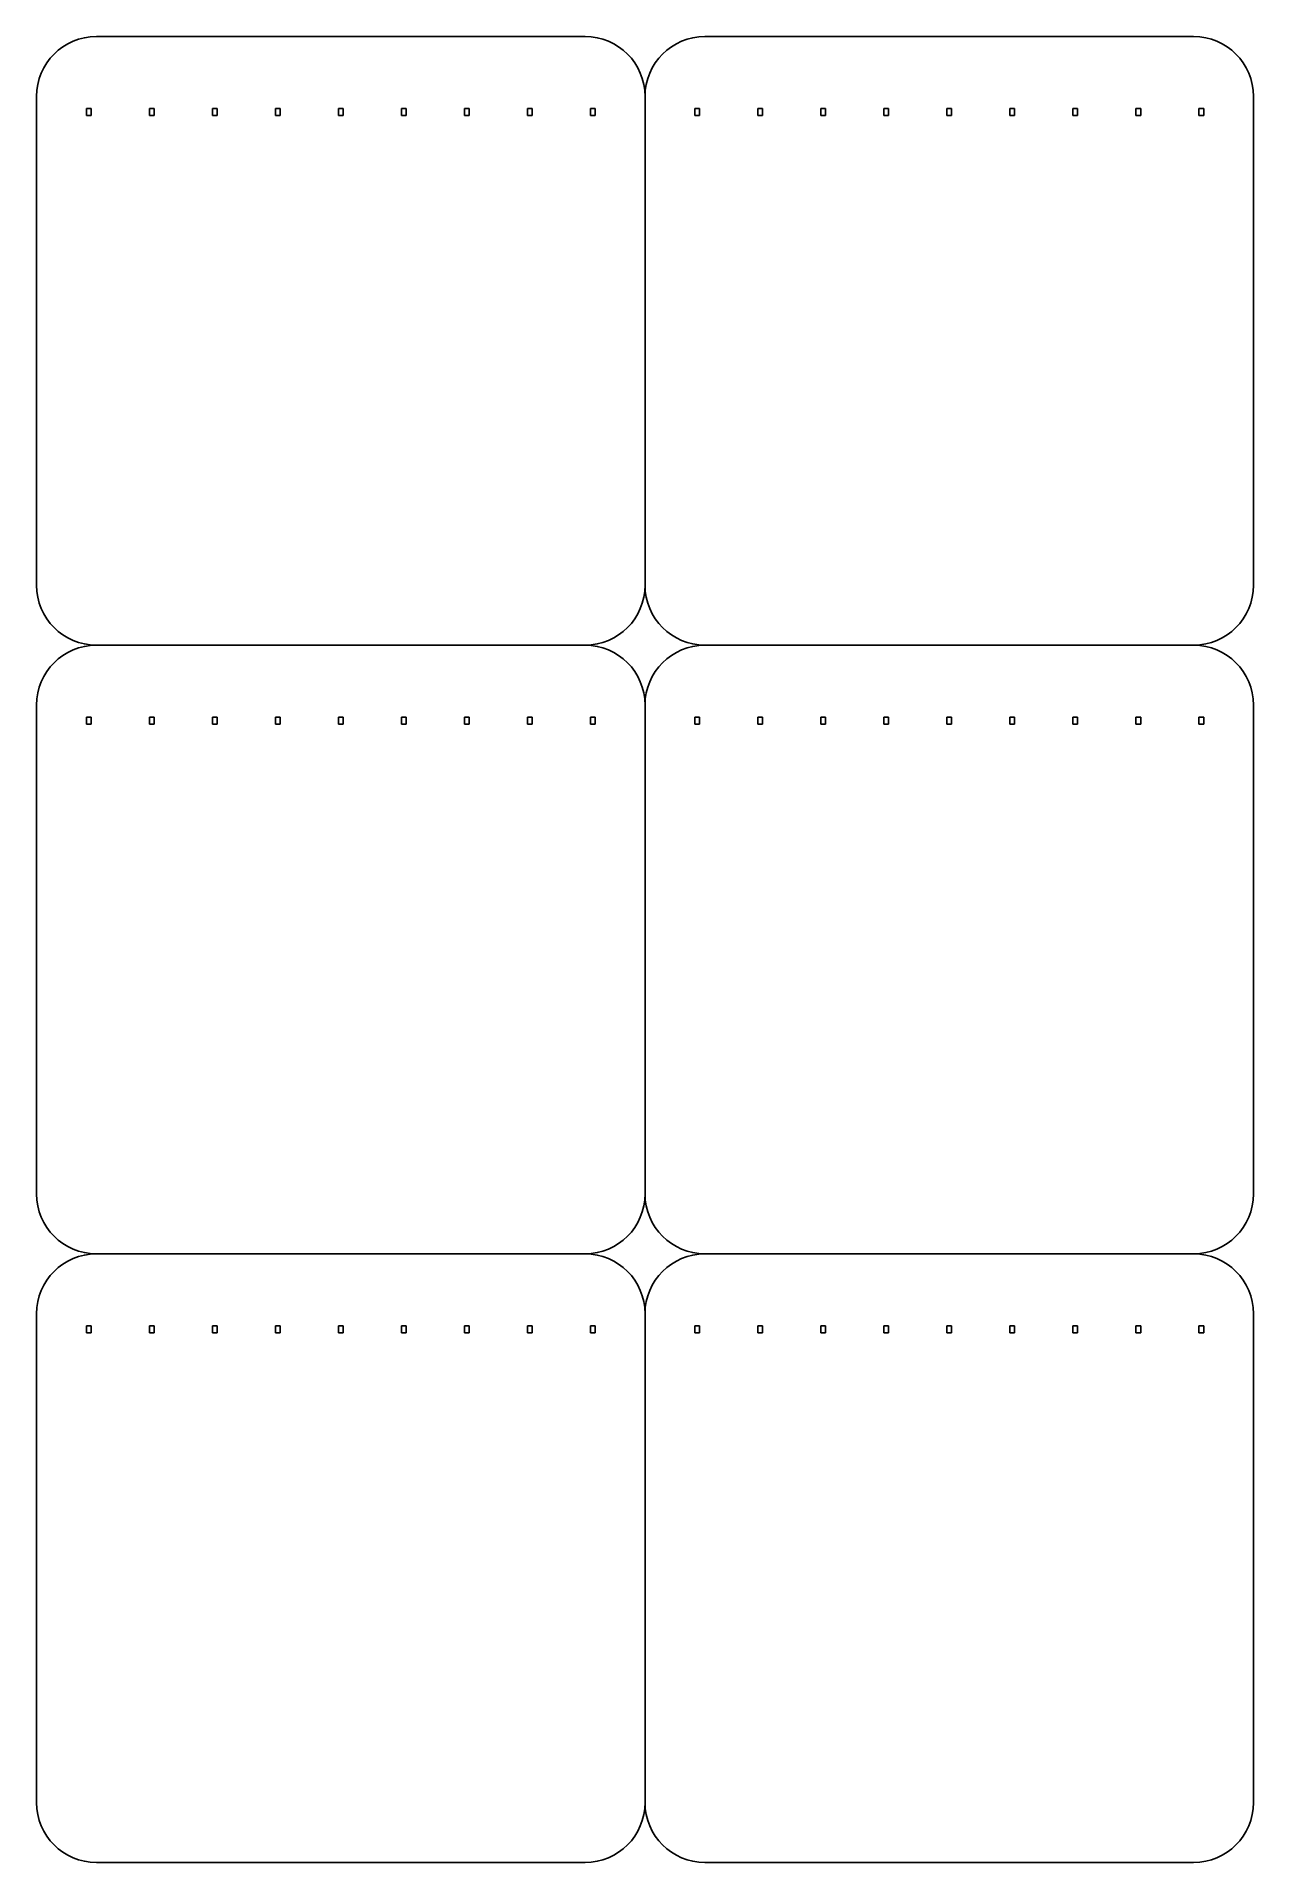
# Model space of a CAD drawing. Header units: millimetres. Extents: x 14 to 522, y 15 to 777.
import ezdxf

# ---------------------------------------------------------------- set-up
doc = ezdxf.new("R2010")
doc.units = ezdxf.units.MM
doc.header["$MEASUREMENT"] = 0

msp = doc.modelspace()

# ---------------------------------------------------------------- linework, layer by layer
at = {"color": 1}
for p, q in [((38.91, 776.79), (242.91, 776.79)), ((292.91, 776.79), (496.91, 776.79)), ((13.91, 547.79), (13.91, 751.79)), ((36.71, 746.79), (34.71, 746.79)), ((34.71, 746.79), (34.71, 743.79)), ((36.71, 743.79), (36.71, 746.79)), ((63.01, 746.79), (61.01, 746.79)), ((61.01, 746.79), (61.01, 743.79)), ((63.01, 743.79), (63.01, 746.79)), ((89.31, 746.79), (87.31, 746.79)), ((87.31, 746.79), (87.31, 743.79)), ((89.31, 743.79), (89.31, 746.79)), ((115.61, 746.79), (113.61, 746.79)), ((113.61, 746.79), (113.61, 743.79)), ((115.61, 743.79), (115.61, 746.79)), ((141.91, 746.79), (139.91, 746.79)), ((139.91, 746.79), (139.91, 743.79)), ((141.91, 743.79), (141.91, 746.79)), ((168.21, 746.79), (166.21, 746.79)), ((166.21, 746.79), (166.21, 743.79)), ((168.21, 743.79), (168.21, 746.79)), ((194.51, 746.79), (192.51, 746.79)), ((192.51, 746.79), (192.51, 743.79)), ((194.51, 743.79), (194.51, 746.79)), ((220.81, 746.79), (218.81, 746.79)), ((218.81, 746.79), (218.81, 743.79)), ((220.81, 743.79), (220.81, 746.79)), ((247.11, 746.79), (245.11, 746.79)), ((245.11, 746.79), (245.11, 743.79)), ((247.11, 743.79), (247.11, 746.79)), ((290.71, 746.79), (288.71, 746.79)), ((288.71, 746.79), (288.71, 743.79)), ((290.71, 743.79), (290.71, 746.79)), ((317.01, 746.79), (315.01, 746.79)), ((315.01, 746.79), (315.01, 743.79)), ((317.01, 743.79), (317.01, 746.79)), ((343.31, 746.79), (341.31, 746.79)), ((341.31, 746.79), (341.31, 743.79)), ((343.31, 743.79), (343.31, 746.79)), ((369.61, 746.79), (367.61, 746.79)), ((367.61, 746.79), (367.61, 743.79)), ((369.61, 743.79), (369.61, 746.79)), ((395.91, 746.79), (393.91, 746.79)), ((393.91, 746.79), (393.91, 743.79)), ((395.91, 743.79), (395.91, 746.79)), ((422.21, 746.79), (420.21, 746.79)), ((420.21, 746.79), (420.21, 743.79)), ((422.21, 743.79), (422.21, 746.79)), ((448.51, 746.79), (446.51, 746.79)), ((446.51, 746.79), (446.51, 743.79)), ((448.51, 743.79), (448.51, 746.79)), ((474.81, 746.79), (472.81, 746.79)), ((472.81, 746.79), (472.81, 743.79)), ((474.81, 743.79), (474.81, 746.79)), ((501.11, 746.79), (499.11, 746.79)), ((499.11, 746.79), (499.11, 743.79)), ((501.11, 743.79), (501.11, 746.79)), ((521.91, 751.79), (521.91, 547.79)), ((34.71, 743.79), (36.71, 743.79)), ((61.01, 743.79), (63.01, 743.79)), ((87.31, 743.79), (89.31, 743.79)), ((113.61, 743.79), (115.61, 743.79)), ((139.91, 743.79), (141.91, 743.79)), ((166.21, 743.79), (168.21, 743.79)), ((192.51, 743.79), (194.51, 743.79)), ((218.81, 743.79), (220.81, 743.79)), ((245.11, 743.79), (247.11, 743.79)), ((288.71, 743.79), (290.71, 743.79)), ((315.01, 743.79), (317.01, 743.79)), ((341.31, 743.79), (343.31, 743.79)), ((367.61, 743.79), (369.61, 743.79)), ((393.91, 743.79), (395.91, 743.79)), ((420.21, 743.79), (422.21, 743.79)), ((446.51, 743.79), (448.51, 743.79)), ((472.81, 743.79), (474.81, 743.79)), ((499.11, 743.79), (501.11, 743.79)), ((242.91, 522.79), (38.91, 522.79)), ((292.91, 522.79), (496.91, 522.79)), ((13.91, 293.79), (13.91, 497.79)), ((521.91, 497.79), (521.91, 293.79)), ((36.71, 492.79), (34.71, 492.79)), ((34.71, 492.79), (34.71, 489.79)), ((34.71, 489.79), (36.71, 489.79)), ((36.71, 489.79), (36.71, 492.79)), ((63.01, 492.79), (61.01, 492.79)), ((61.01, 492.79), (61.01, 489.79)), ((61.01, 489.79), (63.01, 489.79)), ((63.01, 489.79), (63.01, 492.79)), ((89.31, 492.79), (87.31, 492.79)), ((87.31, 492.79), (87.31, 489.79)), ((87.31, 489.79), (89.31, 489.79)), ((89.31, 489.79), (89.31, 492.79)), ((115.61, 492.79), (113.61, 492.79)), ((113.61, 492.79), (113.61, 489.79)), ((113.61, 489.79), (115.61, 489.79)), ((115.61, 489.79), (115.61, 492.79)), ((141.91, 492.79), (139.91, 492.79)), ((139.91, 492.79), (139.91, 489.79)), ((139.91, 489.79), (141.91, 489.79)), ((141.91, 489.79), (141.91, 492.79)), ((168.21, 492.79), (166.21, 492.79)), ((166.21, 492.79), (166.21, 489.79)), ((166.21, 489.79), (168.21, 489.79)), ((168.21, 489.79), (168.21, 492.79)), ((194.51, 492.79), (192.51, 492.79)), ((192.51, 492.79), (192.51, 489.79)), ((192.51, 489.79), (194.51, 489.79)), ((194.51, 489.79), (194.51, 492.79)), ((220.81, 492.79), (218.81, 492.79)), ((218.81, 492.79), (218.81, 489.79)), ((218.81, 489.79), (220.81, 489.79)), ((220.81, 489.79), (220.81, 492.79)), ((247.11, 492.79), (245.11, 492.79)), ((245.11, 492.79), (245.11, 489.79)), ((245.11, 489.79), (247.11, 489.79)), ((247.11, 489.79), (247.11, 492.79)), ((290.71, 492.79), (288.71, 492.79)), ((288.71, 492.79), (288.71, 489.79)), ((288.71, 489.79), (290.71, 489.79)), ((290.71, 489.79), (290.71, 492.79)), ((317.01, 492.79), (315.01, 492.79)), ((315.01, 492.79), (315.01, 489.79)), ((315.01, 489.79), (317.01, 489.79)), ((317.01, 489.79), (317.01, 492.79)), ((343.31, 492.79), (341.31, 492.79)), ((341.31, 492.79), (341.31, 489.79)), ((341.31, 489.79), (343.31, 489.79)), ((343.31, 489.79), (343.31, 492.79)), ((369.61, 492.79), (367.61, 492.79)), ((367.61, 492.79), (367.61, 489.79)), ((367.61, 489.79), (369.61, 489.79)), ((369.61, 489.79), (369.61, 492.79)), ((395.91, 492.79), (393.91, 492.79)), ((393.91, 492.79), (393.91, 489.79)), ((393.91, 489.79), (395.91, 489.79)), ((395.91, 489.79), (395.91, 492.79)), ((422.21, 492.79), (420.21, 492.79)), ((420.21, 492.79), (420.21, 489.79)), ((420.21, 489.79), (422.21, 489.79)), ((422.21, 489.79), (422.21, 492.79)), ((448.51, 492.79), (446.51, 492.79)), ((446.51, 492.79), (446.51, 489.79)), ((446.51, 489.79), (448.51, 489.79)), ((448.51, 489.79), (448.51, 492.79)), ((474.81, 492.79), (472.81, 492.79)), ((472.81, 492.79), (472.81, 489.79)), ((472.81, 489.79), (474.81, 489.79)), ((474.81, 489.79), (474.81, 492.79)), ((501.11, 492.79), (499.11, 492.79)), ((499.11, 492.79), (499.11, 489.79)), ((499.11, 489.79), (501.11, 489.79)), ((501.11, 489.79), (501.11, 492.79)), ((242.91, 268.79), (38.91, 268.79)), ((496.91, 268.79), (292.91, 268.79)), ((13.91, 39.79), (13.91, 243.79)), ((36.71, 238.79), (34.71, 238.79)), ((34.71, 238.79), (34.71, 235.79)), ((36.71, 235.79), (36.71, 238.79)), ((63.01, 238.79), (61.01, 238.79)), ((61.01, 238.79), (61.01, 235.79)), ((63.01, 235.79), (63.01, 238.79)), ((89.31, 238.79), (87.31, 238.79)), ((87.31, 238.79), (87.31, 235.79)), ((89.31, 235.79), (89.31, 238.79)), ((115.61, 238.79), (113.61, 238.79)), ((113.61, 238.79), (113.61, 235.79)), ((115.61, 235.79), (115.61, 238.79)), ((141.91, 238.79), (139.91, 238.79)), ((139.91, 238.79), (139.91, 235.79)), ((141.91, 235.79), (141.91, 238.79)), ((168.21, 238.79), (166.21, 238.79)), ((166.21, 238.79), (166.21, 235.79)), ((168.21, 235.79), (168.21, 238.79)), ((194.51, 238.79), (192.51, 238.79)), ((192.51, 238.79), (192.51, 235.79)), ((194.51, 235.79), (194.51, 238.79)), ((220.81, 238.79), (218.81, 238.79)), ((218.81, 238.79), (218.81, 235.79)), ((220.81, 235.79), (220.81, 238.79)), ((247.11, 238.79), (245.11, 238.79)), ((245.11, 238.79), (245.11, 235.79)), ((247.11, 235.79), (247.11, 238.79)), ((290.71, 238.79), (288.71, 238.79)), ((288.71, 238.79), (288.71, 235.79)), ((290.71, 235.79), (290.71, 238.79)), ((317.01, 238.79), (315.01, 238.79)), ((315.01, 238.79), (315.01, 235.79)), ((317.01, 235.79), (317.01, 238.79)), ((343.31, 238.79), (341.31, 238.79)), ((341.31, 238.79), (341.31, 235.79)), ((343.31, 235.79), (343.31, 238.79)), ((369.61, 238.79), (367.61, 238.79)), ((367.61, 238.79), (367.61, 235.79)), ((369.61, 235.79), (369.61, 238.79)), ((395.91, 238.79), (393.91, 238.79)), ((393.91, 238.79), (393.91, 235.79)), ((395.91, 235.79), (395.91, 238.79)), ((422.21, 238.79), (420.21, 238.79)), ((420.21, 238.79), (420.21, 235.79)), ((422.21, 235.79), (422.21, 238.79)), ((448.51, 238.79), (446.51, 238.79)), ((446.51, 238.79), (446.51, 235.79)), ((448.51, 235.79), (448.51, 238.79)), ((474.81, 238.79), (472.81, 238.79)), ((472.81, 238.79), (472.81, 235.79)), ((474.81, 235.79), (474.81, 238.79)), ((501.11, 238.79), (499.11, 238.79)), ((499.11, 238.79), (499.11, 235.79)), ((501.11, 235.79), (501.11, 238.79)), ((521.91, 243.79), (521.91, 39.79)), ((34.71, 235.79), (36.71, 235.79)), ((61.01, 235.79), (63.01, 235.79)), ((87.31, 235.79), (89.31, 235.79)), ((113.61, 235.79), (115.61, 235.79)), ((139.91, 235.79), (141.91, 235.79)), ((166.21, 235.79), (168.21, 235.79)), ((192.51, 235.79), (194.51, 235.79)), ((218.81, 235.79), (220.81, 235.79)), ((245.11, 235.79), (247.11, 235.79)), ((288.71, 235.79), (290.71, 235.79)), ((315.01, 235.79), (317.01, 235.79)), ((341.31, 235.79), (343.31, 235.79)), ((367.61, 235.79), (369.61, 235.79)), ((393.91, 235.79), (395.91, 235.79)), ((420.21, 235.79), (422.21, 235.79)), ((446.51, 235.79), (448.51, 235.79)), ((472.81, 235.79), (474.81, 235.79)), ((499.11, 235.79), (501.11, 235.79))]:
    msp.add_line(p, q, dxfattribs=at)
at = {"color": 1, "linetype": 'Continuous'}
for p, q in [((267.91, 751.79), (267.91, 547.79)), ((267.91, 497.79), (267.91, 293.79)), ((267.91, 243.79), (267.91, 39.79)), ((38.91, 14.79), (242.91, 14.79)), ((292.91, 14.79), (496.91, 14.79))]:
    msp.add_line(p, q, dxfattribs=at)
at = {"color": 1}
for centre, start, end in [((38.91, 751.79), 90, 180), ((242.91, 751.79), 0, 90), ((292.91, 751.79), 90, 180), ((496.91, 751.79), 0, 90), ((38.91, 547.79), 180, 270), ((242.91, 547.79), 270, 0), ((292.91, 547.79), 180, 270), ((496.91, 547.79), 270, 0), ((38.91, 497.79), 90, 180), ((242.91, 497.79), 0, 90), ((292.91, 497.79), 90, 180), ((496.91, 497.79), 0, 90), ((38.91, 293.79), 180, 270), ((242.91, 293.79), 270, 0), ((292.91, 293.79), 180, 270), ((496.91, 293.79), 270, 0), ((38.91, 243.79), 90, 180), ((242.91, 243.79), 360, 90), ((292.91, 243.79), 90, 180), ((496.91, 243.79), 360, 90), ((38.91, 39.79), 180, 270), ((242.91, 39.79), 270, 0), ((292.91, 39.79), 180, 270), ((496.91, 39.79), 270, 0)]:
    msp.add_arc(centre, 25, start, end, dxfattribs=at)

doc.saveas('drawing.dxf')
